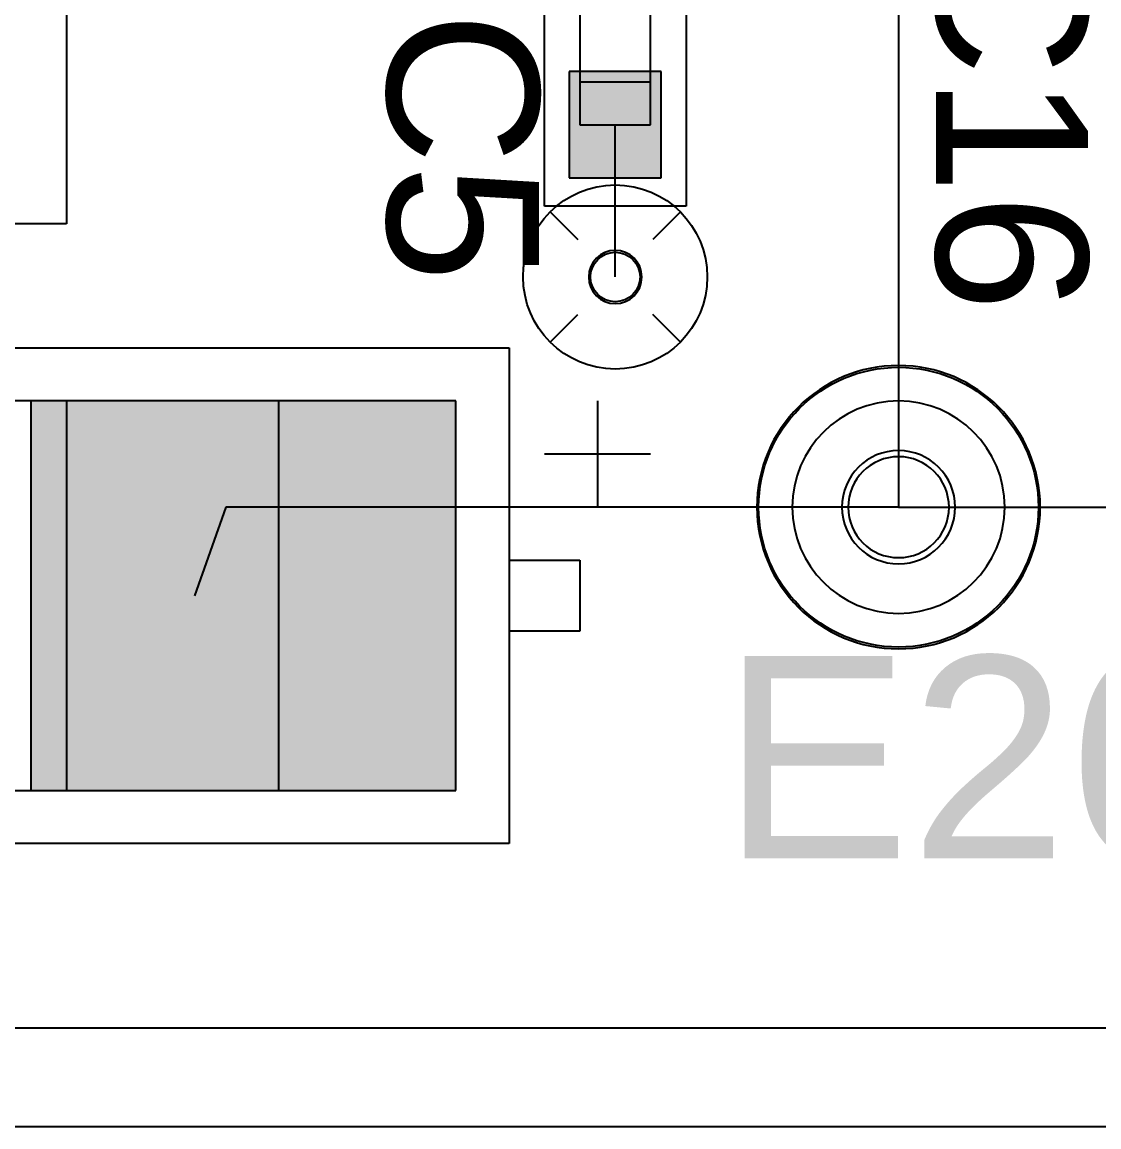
# Model space of a CAD drawing. Header units: inches. Extents: x -0.63 to 3.45, y 0 to 2.67.
# Drawn here: x 0.7175 to 1.0216, y 0 to 0.312 of the extents above; entities that cross this region are included whole.
import ezdxf

# ---------------------------------------------------------------- set-up
doc = ezdxf.new("R2010")
doc.units = ezdxf.units.IN
doc.header["$MEASUREMENT"] = 0
for name, color, linetype in [('BOARD_OUTLINE', 7, 'Continuous'), ('Bottom', 7, 'Continuous'), ('L2_GND', 7, 'Continuous'), ('L5_GND', 7, 'Continuous'), ('Layer_20', 7, 'Continuous'), ('LAYNR4', 7, 'Continuous'), ('LAYNR5', 7, 'Continuous'), ('PADLAYER_BOT', 7, 'Continuous'), ('PADLAYER_INNER', 7, 'Continuous'), ('PADLAYER_TOP', 7, 'Continuous'), ('SILKCREEN_COMP_TOP', 7, 'Continuous'), ('SILKSCREEN_TEXT_TOP', 7, 'Continuous'), ('TOOL_TOP', 7, 'Continuous'), ('Trace_Route_Top', 7, 'Continuous')]:
    doc.layers.add(name, color=color, linetype=linetype)

# ---------------------------------------------------------------- blocks, each defined once
blk = doc.blocks.new('SE1')
at = {"layer": 'BOARD_OUTLINE', "color": 7, "linetype": 'Continuous'}
blk.add_line((2, 0), (0, 0), dxfattribs=at)
blk = doc.blocks.new('SE')
at = {"layer": 'BOARD_OUTLINE'}
blk.add_blockref('SE1', (0, 0), dxfattribs=at)
blk = doc.blocks.new('SE255')
at = {"layer": 'Trace_Route_Top', "color": 7, "linetype": 'Continuous'}
for p, q in [((0.935, 0.45), (0.96, 0.45)), ((0.96, 0.45), (0.965, 0.445)), ((0.965, 0.445), (0.965, 0.175))]:
    blk.add_line(p, q, dxfattribs=at)
blk = doc.blocks.new('SE254')
at = {"layer": 'Trace_Route_Top'}
blk.add_blockref('SE255', (0, 0), dxfattribs=at)
blk = doc.blocks.new('SE263')
at = {"layer": 'Trace_Route_Top', "color": 7, "linetype": 'Continuous'}
for p, q in [((1.065, 0.205), (1.065, 0.365)), ((1.035, 0.175), (1.065, 0.205)), ((0.965, 0.175), (1.035, 0.175))]:
    blk.add_line(p, q, dxfattribs=at)
blk = doc.blocks.new('SE262')
at = {"layer": 'Trace_Route_Top'}
blk.add_blockref('SE263', (0, 0), dxfattribs=at)
blk = doc.blocks.new('SE267')
at = {"layer": 'Trace_Route_Top', "color": 7, "linetype": 'Continuous'}
for p, q in [((0.775, 0.175), (0.76614, 0.15)), ((0.965, 0.175), (0.775, 0.175))]:
    blk.add_line(p, q, dxfattribs=at)
blk = doc.blocks.new('SE266')
at = {"layer": 'Trace_Route_Top'}
blk.add_blockref('SE267', (0, 0), dxfattribs=at)
blk = doc.blocks.new('SE461')
at = {"layer": 'Trace_Route_Top', "color": 7, "linetype": 'Continuous'}
blk.add_line((0.885, 0.24), (0.885, 0.283), dxfattribs=at)
blk = doc.blocks.new('SE460')
at = {"layer": 'Trace_Route_Top'}
blk.add_blockref('SE461', (0, 0), dxfattribs=at)
blk = doc.blocks.new('SE709')
at = {"layer": 'L2_GND', "color": 7, "linetype": 'Continuous'}
blk.add_line((0.031, 0.028), (1.969, 0.028), dxfattribs=at)
blk = doc.blocks.new('SE708')
at = {"layer": 'L2_GND'}
blk.add_blockref('SE709', (0, 0), dxfattribs=at)
blk = doc.blocks.new('SE943')
at = {"layer": 'L2_GND', "color": 7, "linetype": 'Continuous'}
blk.add_line((0.90338, 0.25838), (0.89561, 0.25061), dxfattribs=at)
blk = doc.blocks.new('SE942')
at = {"layer": 'L2_GND'}
blk.add_blockref('SE943', (0, 0), dxfattribs=at)
blk = doc.blocks.new('SE945')
at = {"layer": 'L2_GND', "color": 7, "linetype": 'Continuous'}
blk.add_line((0.86662, 0.25838), (0.87439, 0.25061), dxfattribs=at)
blk = doc.blocks.new('SE944')
at = {"layer": 'L2_GND'}
blk.add_blockref('SE945', (0, 0), dxfattribs=at)
blk = doc.blocks.new('SE947')
at = {"layer": 'L2_GND', "color": 7, "linetype": 'Continuous'}
blk.add_line((0.86662, 0.22162), (0.87439, 0.22939), dxfattribs=at)
blk = doc.blocks.new('SE946')
at = {"layer": 'L2_GND'}
blk.add_blockref('SE947', (0, 0), dxfattribs=at)
blk = doc.blocks.new('SE949')
at = {"layer": 'L2_GND', "color": 7, "linetype": 'Continuous'}
blk.add_line((0.90338, 0.22162), (0.89561, 0.22939), dxfattribs=at)
blk = doc.blocks.new('SE948')
at = {"layer": 'L2_GND'}
blk.add_blockref('SE949', (0, 0), dxfattribs=at)
blk = doc.blocks.new('SE1243')
at = {"layer": 'LAYNR4', "color": 7, "linetype": 'Continuous'}
blk.add_line((0.031, 0.028), (1.969, 0.028), dxfattribs=at)
blk = doc.blocks.new('SE1242')
at = {"layer": 'LAYNR4'}
blk.add_blockref('SE1243', (0, 0), dxfattribs=at)
blk = doc.blocks.new('SE1353')
at = {"layer": 'L5_GND', "color": 7, "linetype": 'Continuous'}
blk.add_line((0.031, 0.028), (1.969, 0.028), dxfattribs=at)
blk = doc.blocks.new('SE1352')
at = {"layer": 'L5_GND'}
blk.add_blockref('SE1353', (0, 0), dxfattribs=at)
blk = doc.blocks.new('SE1587')
at = {"layer": 'L5_GND', "color": 7, "linetype": 'Continuous'}
blk.add_line((0.90338, 0.25838), (0.89561, 0.25061), dxfattribs=at)
blk = doc.blocks.new('SE1586')
at = {"layer": 'L5_GND'}
blk.add_blockref('SE1587', (0, 0), dxfattribs=at)
blk = doc.blocks.new('SE1589')
at = {"layer": 'L5_GND', "color": 7, "linetype": 'Continuous'}
blk.add_line((0.86662, 0.25838), (0.87439, 0.25061), dxfattribs=at)
blk = doc.blocks.new('SE1588')
at = {"layer": 'L5_GND'}
blk.add_blockref('SE1589', (0, 0), dxfattribs=at)
blk = doc.blocks.new('SE1591')
at = {"layer": 'L5_GND', "color": 7, "linetype": 'Continuous'}
blk.add_line((0.86662, 0.22162), (0.87439, 0.22939), dxfattribs=at)
blk = doc.blocks.new('SE1590')
at = {"layer": 'L5_GND'}
blk.add_blockref('SE1591', (0, 0), dxfattribs=at)
blk = doc.blocks.new('SE1593')
at = {"layer": 'L5_GND', "color": 7, "linetype": 'Continuous'}
blk.add_line((0.90338, 0.22162), (0.89561, 0.22939), dxfattribs=at)
blk = doc.blocks.new('SE1592')
at = {"layer": 'L5_GND'}
blk.add_blockref('SE1593', (0, 0), dxfattribs=at)
blk = doc.blocks.new('SE1991')
at = {"layer": 'LAYNR5', "color": 7, "linetype": 'Continuous'}
blk.add_line((0.031, 0.028), (1.969, 0.028), dxfattribs=at)
blk = doc.blocks.new('SE1990')
at = {"layer": 'LAYNR5'}
blk.add_blockref('SE1991', (0, 0), dxfattribs=at)
blk = doc.blocks.new('SE2111')
at = {"layer": 'Bottom', "color": 7, "linetype": 'Continuous'}
blk.add_line((0.031, 0.028), (1.969, 0.028), dxfattribs=at)
blk = doc.blocks.new('SE2110')
at = {"layer": 'Bottom'}
blk.add_blockref('SE2111', (0, 0), dxfattribs=at)
blk = doc.blocks.new('SE2619')
at = {"layer": 'PADLAYER_TOP', "color": 7, "linetype": 'Continuous'}
for start, end in [(0, 180), (180, 0)]:
    blk.add_arc((0.885, 0.24), 0.0075, start, end, dxfattribs=at)
blk = doc.blocks.new('SE2618')
at = {"layer": 'PADLAYER_TOP'}
blk.add_blockref('SE2619', (0, 0), dxfattribs=at)
blk = doc.blocks.new('SE2621')
at = {"layer": 'PADLAYER_INNER', "color": 7, "linetype": 'Continuous'}
for start, end in [(0, 180), (180, 0)]:
    blk.add_arc((0.885, 0.24), 0.0075, start, end, dxfattribs=at)
blk = doc.blocks.new('SE2620')
at = {"layer": 'PADLAYER_INNER'}
blk.add_blockref('SE2621', (0, 0), dxfattribs=at)
blk = doc.blocks.new('SE2623')
at = {"layer": 'PADLAYER_BOT', "color": 7, "linetype": 'Continuous'}
for start, end in [(0, 180), (180, 0)]:
    blk.add_arc((0.885, 0.24), 0.0075, start, end, dxfattribs=at)
blk = doc.blocks.new('SE2622')
at = {"layer": 'PADLAYER_BOT'}
blk.add_blockref('SE2623', (0, 0), dxfattribs=at)
blk = doc.blocks.new('SE3107')
at = {"layer": 'SILKCREEN_COMP_TOP', "color": 7, "linetype": 'Continuous'}
for p, q in [((0.865, 0.35), (0.905, 0.35)), ((0.865, 0.26), (0.865, 0.35)), ((0.905, 0.35), (0.905, 0.26)), ((0.905, 0.26), (0.865, 0.26))]:
    blk.add_line(p, q, dxfattribs=at)
blk = doc.blocks.new('SE3106')
at = {"layer": 'SILKCREEN_COMP_TOP'}
blk.add_blockref('SE3107', (0, 0), dxfattribs=at)
blk = doc.blocks.new('SE3111')
at = {"layer": 'Layer_20', "color": 7, "linetype": 'Continuous'}
for p, q in [((0.895, 0.327), (0.875, 0.327)), ((0.875, 0.327), (0.875, 0.283)), ((0.895, 0.283), (0.895, 0.327)), ((0.875, 0.283), (0.895, 0.283))]:
    blk.add_line(p, q, dxfattribs=at)
blk = doc.blocks.new('SE3110')
at = {"layer": 'Layer_20'}
blk.add_blockref('SE3111', (0, 0), dxfattribs=at)
blk = doc.blocks.new('SE3115')
at = {"layer": 'Layer_20', "color": 7, "linetype": 'Continuous'}
for p, q in [((0.875, 0.295), (0.875, 0.283)), ((0.895, 0.295), (0.875, 0.295)), ((0.895, 0.283), (0.895, 0.295)), ((0.875, 0.283), (0.895, 0.283))]:
    blk.add_line(p, q, dxfattribs=at)
blk = doc.blocks.new('SE3114')
at = {"layer": 'Layer_20'}
blk.add_blockref('SE3115', (0, 0), dxfattribs=at)
blk = doc.blocks.new('SE3333')
at = {"layer": 'SILKSCREEN_TEXT_TOP', "color": 7, "linetype": 'Continuous'}
for start, end in [(0, 180), (180, 0)]:
    blk.add_arc((0.965, 0.175), 0.04, start, end, dxfattribs=at)
blk = doc.blocks.new('SE3332')
at = {"layer": 'SILKSCREEN_TEXT_TOP'}
blk.add_blockref('SE3333', (0, 0), dxfattribs=at)
blk = doc.blocks.new('SE3335')
at = {"layer": 'Layer_20', "color": 7, "linetype": 'Continuous'}
for start, end in [(0, 180), (180, 0)]:
    blk.add_arc((0.965, 0.175), 0.03, start, end, dxfattribs=at)
blk = doc.blocks.new('SE3334')
at = {"layer": 'Layer_20'}
blk.add_blockref('SE3335', (0, 0), dxfattribs=at)
blk = doc.blocks.new('SE3337')
at = {"layer": 'PADLAYER_TOP', "color": 7, "linetype": 'Continuous'}
for start, end in [(0, 180), (180, 0)]:
    blk.add_arc((0.965, 0.175), 0.01425, start, end, dxfattribs=at)
blk = doc.blocks.new('SE3336')
at = {"layer": 'PADLAYER_TOP'}
blk.add_blockref('SE3337', (0, 0), dxfattribs=at)
blk = doc.blocks.new('SE3339')
at = {"layer": 'PADLAYER_INNER', "color": 7, "linetype": 'Continuous'}
for start, end in [(0, 180), (180, 0)]:
    blk.add_arc((0.965, 0.175), 0.01425, start, end, dxfattribs=at)
blk = doc.blocks.new('SE3338')
at = {"layer": 'PADLAYER_INNER'}
blk.add_blockref('SE3339', (0, 0), dxfattribs=at)
blk = doc.blocks.new('SE3341')
at = {"layer": 'PADLAYER_BOT', "color": 7, "linetype": 'Continuous'}
for start, end in [(0, 180), (180, 0)]:
    blk.add_arc((0.965, 0.175), 0.01425, start, end, dxfattribs=at)
blk = doc.blocks.new('SE3340')
at = {"layer": 'PADLAYER_BOT'}
blk.add_blockref('SE3341', (0, 0), dxfattribs=at)
blk = doc.blocks.new('SE3343')
at = {"layer": 'TOOL_TOP', "color": 7, "linetype": 'Continuous'}
for start, end in [(0, 180), (180, 0)]:
    blk.add_arc((0.965, 0.175), 0.016, start, end, dxfattribs=at)
blk = doc.blocks.new('SE3342')
at = {"layer": 'TOOL_TOP'}
blk.add_blockref('SE3343', (0, 0), dxfattribs=at)
blk = doc.blocks.new('SE3797')
at = {"layer": 'SILKSCREEN_TEXT_TOP', "color": 7, "linetype": 'Continuous'}
for p, q in [((0.445, 0.22), (0.855, 0.22)), ((0.855, 0.22), (0.855, 0.08)), ((0.855, 0.08), (0.445, 0.08))]:
    blk.add_line(p, q, dxfattribs=at)
blk = doc.blocks.new('SE3796')
at = {"layer": 'SILKSCREEN_TEXT_TOP'}
blk.add_blockref('SE3797', (0, 0), dxfattribs=at)
blk = doc.blocks.new('SE3799')
at = {"layer": 'SILKSCREEN_TEXT_TOP', "color": 7, "linetype": 'Continuous'}
for p, q in [((0.855, 0.16), (0.875, 0.16)), ((0.875, 0.16), (0.875, 0.14)), ((0.875, 0.14), (0.855, 0.14))]:
    blk.add_line(p, q, dxfattribs=at)
blk = doc.blocks.new('SE3798')
at = {"layer": 'SILKSCREEN_TEXT_TOP'}
blk.add_blockref('SE3799', (0, 0), dxfattribs=at)
blk = doc.blocks.new('SE3801')
at = {"layer": 'SILKSCREEN_TEXT_TOP', "color": 7, "linetype": 'Continuous'}
blk.add_line((0.895, 0.19), (0.865, 0.19), dxfattribs=at)
blk = doc.blocks.new('SE3800')
at = {"layer": 'SILKSCREEN_TEXT_TOP'}
blk.add_blockref('SE3801', (0, 0), dxfattribs=at)
blk = doc.blocks.new('SE3803')
at = {"layer": 'SILKSCREEN_TEXT_TOP', "color": 7, "linetype": 'Continuous'}
blk.add_line((0.88, 0.205), (0.88, 0.175), dxfattribs=at)
blk = doc.blocks.new('SE3802')
at = {"layer": 'SILKSCREEN_TEXT_TOP'}
blk.add_blockref('SE3803', (0, 0), dxfattribs=at)
blk = doc.blocks.new('SE3805')
at = {"layer": 'Layer_20', "color": 7, "linetype": 'Continuous'}
for p, q in [((0.79, 0.205), (0.51, 0.205)), ((0.51, 0.205), (0.51, 0.095)), ((0.79, 0.095), (0.79, 0.205)), ((0.51, 0.095), (0.79, 0.095))]:
    blk.add_line(p, q, dxfattribs=at)
blk = doc.blocks.new('SE3804')
at = {"layer": 'Layer_20'}
blk.add_blockref('SE3805', (0, 0), dxfattribs=at)
blk = doc.blocks.new('SE3807')
at = {"layer": 'Layer_20', "color": 7, "linetype": 'Continuous'}
for p, q in [((0.79, 0.205), (0.73, 0.205)), ((0.73, 0.205), (0.73, 0.095)), ((0.79, 0.095), (0.79, 0.205)), ((0.73, 0.095), (0.79, 0.095))]:
    blk.add_line(p, q, dxfattribs=at)
blk = doc.blocks.new('SE3806')
at = {"layer": 'Layer_20'}
blk.add_blockref('SE3807', (0, 0), dxfattribs=at)
blk = doc.blocks.new('SE3811')
at = {"layer": 'SILKSCREEN_TEXT_TOP', "color": 7, "linetype": 'Continuous'}
for p, q in [((0.73, 0.395), (0.73, 0.255)), ((0.73, 0.255), (0.32, 0.255))]:
    blk.add_line(p, q, dxfattribs=at)
blk = doc.blocks.new('SE3810')
at = {"layer": 'SILKSCREEN_TEXT_TOP'}
blk.add_blockref('SE3811', (0, 0), dxfattribs=at)

msp = doc.modelspace()

# ---------------------------------------------------------------- hatches: boundary and pattern name
at = {"layer": 'PADLAYER_TOP', "linetype": 'Continuous'}
for points in [[(0.898, 0.268), (0.898, 0.298), (0.872, 0.298), (0.872, 0.268)], [(0.84, 0.205), (0.72, 0.205), (0.72, 0.095), (0.84, 0.095)]]:
    msp.add_hatch(color=7, dxfattribs=at).paths.add_polyline_path(points)

# ---------------------------------------------------------------- linework, layer by layer
at = {"layer": 'Bottom', "color": 7, "linetype": 'Continuous'}
for centre, radius in [((0.885, 0.24), 0.026), ((0.965, 0.175), 0.0395)]:
    msp.add_circle(centre, radius, dxfattribs=at)
at = {"layer": 'L2_GND', "color": 7, "linetype": 'Continuous'}
for centre, radius in [((0.885, 0.24), 0.026), ((0.965, 0.175), 0.0395)]:
    msp.add_circle(centre, radius, dxfattribs=at)
at = {"layer": 'L5_GND', "color": 7, "linetype": 'Continuous'}
for centre, radius in [((0.885, 0.24), 0.026), ((0.965, 0.175), 0.0395)]:
    msp.add_circle(centre, radius, dxfattribs=at)
at = {"layer": 'LAYNR4', "color": 7, "linetype": 'Continuous'}
for centre, radius in [((0.885, 0.24), 0.026), ((0.965, 0.175), 0.0395)]:
    msp.add_circle(centre, radius, dxfattribs=at)
at = {"layer": 'LAYNR5', "color": 7, "linetype": 'Continuous'}
for centre, radius in [((0.885, 0.24), 0.026), ((0.965, 0.175), 0.0395)]:
    msp.add_circle(centre, radius, dxfattribs=at)
at = {"layer": 'PADLAYER_TOP', "color": 7, "linetype": 'Continuous'}
for p, q in [((0.898, 0.298), (0.872, 0.298)), ((0.872, 0.298), (0.872, 0.268)), ((0.898, 0.268), (0.898, 0.298)), ((0.872, 0.268), (0.898, 0.268)), ((0.84, 0.205), (0.72, 0.205)), ((0.72, 0.205), (0.72, 0.095)), ((0.84, 0.095), (0.84, 0.205)), ((0.72, 0.095), (0.84, 0.095))]:
    msp.add_line(p, q, dxfattribs=at)
at = {"layer": 'TOOL_TOP', "color": 7, "linetype": 'Continuous'}
msp.add_circle((0.885, 0.24), 0.007, dxfattribs=at)

# ---------------------------------------------------------------- block references
for name in ['SE', 'SE708', 'SE1242', 'SE1352', 'SE2110', 'SE1990', 'SE254', 'SE3810', 'SE262', 'SE3106', 'SE3110', 'SE3114', 'SE460', 'SE944', 'SE1588', 'SE942', 'SE1586', 'SE2618', 'SE2620', 'SE2622', 'SE946', 'SE1590', 'SE948', 'SE1592', 'SE3796', 'SE3332', 'SE3804', 'SE3806', 'SE3802', 'SE3334', 'SE3342', 'SE3800', 'SE3336', 'SE3338', 'SE3340', 'SE266', 'SE3798']:
    msp.add_blockref(name, (0, 0))

# ---------------------------------------------------------------- texts
at = {"layer": 'SILKSCREEN_TEXT_TOP', "char_height": 0.042857, "attachment_point": 7, "rotation": 270}
for s, insert, width in [('{\\fArial|b0||i0||c0|p34;\\C7;\\H4.2857e-002;\\W1.;C16}', (0.975, 0.34), 0.1099379), ('{\\fArial|b0||i0||c0|p34;\\C7;\\H4.2857e-002;\\W1.;C5}', (0.82, 0.315), 0.0763977)]:
    msp.add_mtext(s, dxfattribs=dict(at, insert=insert, width=width))
at = {"layer": 'SILKSCREEN_TEXT_TOP', "insert": (0.915, 0.075), "char_height": 0.057143, "width": 0.1428579, "attachment_point": 7}
msp.add_mtext('{\\fArial|b0||i0||c0|p34;\\C7;\\H5.7143e-002;\\W1.;E26}', dxfattribs=at)

doc.saveas('drawing.dxf')
